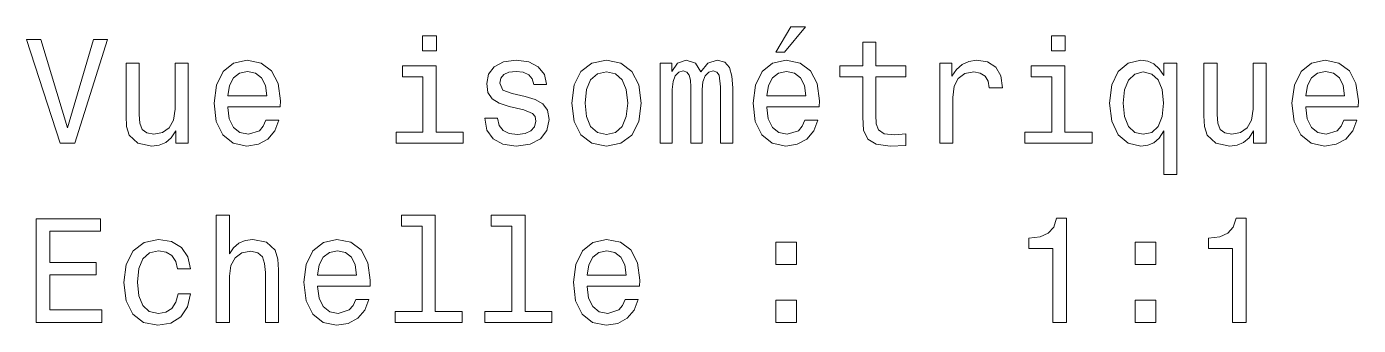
# Model space of a CAD drawing. Extents: x 386 to 1090, y 188 to 736.
# Drawn here: x 1044.57 to 1089.58, y 458.96 to 469.04 of the extents above; entities that cross this region are included whole.
import ezdxf

# ---------------------------------------------------------------- set-up
doc = ezdxf.new("R2010")
doc.units = 0

msp = doc.modelspace()

# ---------------------------------------------------------------- linework, layer by layer
at = {"color": 7, "lineweight": 13}
for points in [[(1069.891, 468.178), (1070.188, 468.178), (1070.889, 469.036), (1070.395, 469.036)], [(1046.828, 468.607), (1045.95, 465.627), (1045.048, 468.607), (1044.568, 468.607), (1045.698, 465.102), (1046.203, 465.102), (1047.307, 468.607)], [(1058.422, 468.723), (1057.953, 468.723), (1057.953, 468.219), (1058.422, 468.219)], [(1079.674, 468.723), (1079.205, 468.723), (1079.205, 468.219), (1079.674, 468.219)], [(1072.826, 467.341), (1072.826, 465.985), (1072.856, 465.546), (1072.997, 465.243), (1073.28, 465.067), (1073.759, 465.006), (1074.283, 465.031), (1074.283, 465.415), (1073.9, 465.384), (1073.552, 465.425), (1073.365, 465.551), (1073.285, 465.763), (1073.27, 466.06), (1073.27, 467.341), (1074.283, 467.341), (1074.283, 467.719), (1073.27, 467.719), (1073.27, 468.511), (1072.826, 468.511), (1072.826, 467.719), (1072.059, 467.719), (1072.059, 467.341)], [(1050.03, 467.81), (1049.587, 467.81), (1049.587, 466.247), (1049.536, 465.884), (1049.39, 465.621), (1049.163, 465.46), (1048.865, 465.41), (1048.628, 465.45), (1048.477, 465.571), (1048.391, 465.778), (1048.371, 466.07), (1048.371, 467.81), (1047.927, 467.81), (1047.927, 466.03), (1047.943, 465.672), (1048.038, 465.374), (1048.331, 465.102), (1048.8, 465.006), (1049.052, 465.042), (1049.269, 465.132), (1049.455, 465.289), (1049.607, 465.516), (1049.607, 465.102), (1050.03, 465.102)], [(1051.367, 466.328), (1053.142, 466.328), (1053.147, 466.534), (1053.066, 467.114), (1052.844, 467.548), (1052.491, 467.81), (1052.022, 467.906), (1051.563, 467.805), (1051.21, 467.523), (1050.984, 467.064), (1050.903, 466.459), (1050.979, 465.838), (1051.205, 465.384), (1051.553, 465.102), (1052.007, 465.006), (1052.401, 465.072), (1052.723, 465.243), (1052.96, 465.516), (1053.097, 465.879), (1052.658, 465.879), (1052.567, 465.677), (1052.436, 465.526), (1052.063, 465.405), (1051.775, 465.46), (1051.558, 465.637), (1051.417, 465.924), (1051.367, 466.312)], [(1058.407, 465.475), (1058.407, 467.719), (1057.267, 467.719), (1057.267, 467.341), (1057.963, 467.341), (1057.963, 465.475), (1057.056, 465.475), (1057.056, 465.102), (1059.325, 465.102), (1059.325, 465.475)], [(1061.413, 466.681), (1060.984, 466.781), (1060.667, 466.897), (1060.561, 467.134), (1060.591, 467.301), (1060.697, 467.422), (1060.868, 467.498), (1061.115, 467.528), (1061.352, 467.498), (1061.539, 467.407), (1061.66, 467.271), (1061.71, 467.089), (1062.144, 467.089), (1062.144, 467.099), (1062.068, 467.427), (1061.862, 467.684), (1061.539, 467.846), (1061.115, 467.906), (1060.687, 467.846), (1060.374, 467.679), (1060.177, 467.432), (1060.117, 467.119), (1060.162, 466.817), (1060.303, 466.605), (1060.535, 466.454), (1060.873, 466.348), (1061.368, 466.227), (1061.67, 466.101), (1061.751, 466), (1061.781, 465.848), (1061.736, 465.662), (1061.615, 465.521), (1061.418, 465.43), (1061.156, 465.4), (1060.878, 465.43), (1060.677, 465.536), (1060.54, 465.707), (1060.485, 465.944), (1060.056, 465.944), (1060.127, 465.541), (1060.334, 465.248), (1060.661, 465.072), (1061.115, 465.006), (1061.589, 465.072), (1061.937, 465.248), (1062.149, 465.531), (1062.225, 465.899), (1062.169, 466.217), (1062.013, 466.433), (1061.756, 466.575)], [(1062.991, 466.454), (1063.072, 465.838), (1063.304, 465.384), (1063.672, 465.102), (1064.167, 465.006), (1064.656, 465.102), (1065.024, 465.379), (1065.256, 465.833), (1065.342, 466.454), (1065.256, 467.069), (1065.024, 467.528), (1064.656, 467.805), (1064.167, 467.906), (1063.672, 467.805), (1063.304, 467.523), (1063.072, 467.069)], [(1065.982, 465.102), (1066.391, 465.102), (1066.391, 466.913), (1066.416, 467.185), (1066.491, 467.382), (1066.607, 467.498), (1066.759, 467.543), (1066.88, 467.503), (1066.96, 467.402), (1067.001, 467.23), (1067.016, 467.003), (1067.016, 465.102), (1067.399, 465.102), (1067.399, 466.913), (1067.424, 467.18), (1067.5, 467.377), (1067.621, 467.498), (1067.772, 467.543), (1067.893, 467.503), (1067.974, 467.402), (1068.025, 467.003), (1068.025, 465.102), (1068.433, 465.102), (1068.433, 466.973), (1068.408, 467.361), (1068.327, 467.659), (1068.166, 467.84), (1067.904, 467.906), (1067.596, 467.805), (1067.359, 467.513), (1067.172, 467.8), (1066.86, 467.906), (1066.572, 467.805), (1066.375, 467.523), (1066.375, 467.81), (1065.982, 467.81)], [(1069.583, 466.328), (1071.358, 466.328), (1071.363, 466.534), (1071.282, 467.114), (1071.061, 467.548), (1070.708, 467.81), (1070.239, 467.906), (1069.78, 467.805), (1069.427, 467.523), (1069.2, 467.064), (1069.119, 466.459), (1069.195, 465.838), (1069.422, 465.384), (1069.77, 465.102), (1070.223, 465.006), (1070.617, 465.072), (1070.94, 465.243), (1071.177, 465.516), (1071.313, 465.879), (1070.874, 465.879), (1070.783, 465.677), (1070.652, 465.526), (1070.279, 465.405), (1069.991, 465.46), (1069.775, 465.637), (1069.633, 465.924), (1069.583, 466.312)], [(1075.433, 465.102), (1075.877, 465.102), (1075.877, 466.65), (1075.922, 467.023), (1076.058, 467.291), (1076.28, 467.452), (1076.578, 467.508), (1076.8, 467.472), (1076.966, 467.371), (1077.067, 467.2), (1077.102, 466.968), (1077.551, 466.968), (1077.491, 467.377), (1077.324, 467.669), (1077.047, 467.846), (1076.669, 467.906), (1076.411, 467.866), (1076.19, 467.765), (1075.993, 467.593), (1075.837, 467.361), (1075.837, 467.81), (1075.433, 467.81)], [(1079.659, 465.475), (1079.659, 467.719), (1078.52, 467.719), (1078.52, 467.341), (1079.215, 467.341), (1079.215, 465.475), (1078.308, 465.475), (1078.308, 465.102), (1080.577, 465.102), (1080.577, 465.475)], [(1083.003, 467.392), (1082.847, 467.619), (1082.67, 467.78), (1082.463, 467.871), (1082.226, 467.906), (1081.798, 467.805), (1081.465, 467.523), (1081.248, 467.069), (1081.172, 466.459), (1081.248, 465.843), (1081.465, 465.389), (1081.798, 465.102), (1082.226, 465.006), (1082.463, 465.036), (1082.665, 465.122), (1082.842, 465.279), (1083.003, 465.516), (1083.003, 464.053), (1083.447, 464.053), (1083.447, 467.81), (1083.003, 467.81)], [(1086.463, 467.81), (1086.019, 467.81), (1086.019, 466.247), (1085.968, 465.884), (1085.822, 465.621), (1085.595, 465.46), (1085.298, 465.41), (1085.061, 465.45), (1084.909, 465.571), (1084.824, 465.778), (1084.803, 466.07), (1084.803, 467.81), (1084.36, 467.81), (1084.36, 466.03), (1084.375, 465.672), (1084.471, 465.374), (1084.763, 465.102), (1085.232, 465.006), (1085.484, 465.042), (1085.701, 465.132), (1085.888, 465.289), (1086.039, 465.516), (1086.039, 465.102), (1086.463, 465.102)], [(1087.799, 466.328), (1089.574, 466.328), (1089.579, 466.534), (1089.499, 467.114), (1089.277, 467.548), (1088.924, 467.81), (1088.455, 467.906), (1087.996, 467.805), (1087.643, 467.523), (1087.416, 467.064), (1087.335, 466.459), (1087.411, 465.838), (1087.638, 465.384), (1087.986, 465.102), (1088.44, 465.006), (1088.833, 465.072), (1089.156, 465.243), (1089.393, 465.516), (1089.529, 465.879), (1089.09, 465.879), (1088.999, 465.677), (1088.868, 465.526), (1088.495, 465.405), (1088.208, 465.46), (1087.991, 465.637), (1087.849, 465.924), (1087.799, 466.312)], [(1051.367, 466.701), (1051.422, 467.049), (1051.558, 467.306), (1051.765, 467.462), (1052.038, 467.518), (1052.305, 467.462), (1052.512, 467.306), (1052.638, 467.049), (1052.683, 466.701)], [(1063.445, 466.459), (1063.491, 466.913), (1063.632, 467.24), (1063.859, 467.442), (1064.167, 467.513), (1064.469, 467.442), (1064.696, 467.245), (1064.837, 466.913), (1064.888, 466.459), (1064.837, 466), (1064.696, 465.667), (1064.469, 465.465), (1064.167, 465.4), (1063.859, 465.465), (1063.632, 465.667), (1063.491, 466)], [(1069.583, 466.701), (1069.638, 467.049), (1069.775, 467.306), (1069.981, 467.462), (1070.254, 467.518), (1070.521, 467.462), (1070.728, 467.306), (1070.854, 467.049), (1070.899, 466.701)], [(1081.626, 466.459), (1081.672, 466.908), (1081.813, 467.235), (1082.025, 467.437), (1082.302, 467.508), (1082.594, 467.437), (1082.816, 467.24), (1082.948, 466.913), (1082.998, 466.459), (1082.948, 466), (1082.816, 465.672), (1082.594, 465.47), (1082.302, 465.405), (1082.025, 465.47), (1081.813, 465.672), (1081.672, 466.005)], [(1087.799, 466.701), (1087.855, 467.049), (1087.991, 467.306), (1088.198, 467.462), (1088.47, 467.518), (1088.737, 467.462), (1088.944, 467.306), (1089.07, 467.049), (1089.115, 466.701)], [(1044.891, 459.055), (1047.11, 459.055), (1047.11, 459.479), (1045.355, 459.479), (1045.355, 460.664), (1046.919, 460.664), (1046.919, 461.083), (1045.355, 461.083), (1045.355, 462.132), (1047.07, 462.132), (1047.07, 462.555), (1044.891, 462.555)], [(1050.979, 459.055), (1051.422, 459.055), (1051.422, 460.619), (1051.468, 460.977), (1051.614, 461.239), (1051.841, 461.4), (1052.143, 461.461), (1052.385, 461.41), (1052.537, 461.274), (1052.613, 461.047), (1052.638, 460.745), (1052.638, 459.055), (1053.082, 459.055), (1053.082, 460.835), (1053.061, 461.194), (1052.971, 461.491), (1052.673, 461.763), (1052.209, 461.859), (1051.957, 461.824), (1051.74, 461.728), (1051.558, 461.577), (1051.422, 461.37), (1051.422, 462.676), (1050.979, 462.676)], [(1057.933, 462.303), (1057.933, 459.428), (1057.02, 459.428), (1057.02, 459.055), (1059.285, 459.055), (1059.285, 459.428), (1058.377, 459.428), (1058.377, 462.676), (1057.237, 462.676), (1057.237, 462.303)], [(1060.969, 462.303), (1060.969, 459.428), (1060.056, 459.428), (1060.056, 459.055), (1062.321, 459.055), (1062.321, 459.428), (1061.413, 459.428), (1061.413, 462.676), (1060.273, 462.676), (1060.273, 462.303)], [(1079.256, 459.055), (1079.715, 459.055), (1079.715, 462.58), (1079.372, 462.58), (1079.281, 462.273), (1079.099, 462.066), (1078.822, 461.945), (1078.439, 461.905), (1078.439, 461.547), (1079.256, 461.547)], [(1085.328, 459.055), (1085.787, 459.055), (1085.787, 462.58), (1085.444, 462.58), (1085.353, 462.273), (1085.172, 462.066), (1084.894, 461.945), (1084.511, 461.905), (1084.511, 461.547), (1085.328, 461.547)], [(1049.667, 460.866), (1050.106, 460.866), (1050.015, 461.269), (1049.798, 461.587), (1049.46, 461.784), (1049.022, 461.859), (1048.538, 461.758), (1048.169, 461.476), (1047.937, 461.017), (1047.857, 460.402), (1047.932, 459.791), (1048.159, 459.338), (1048.517, 459.055), (1049.007, 458.959), (1049.44, 459.035), (1049.778, 459.247), (1050.01, 459.58), (1050.111, 460.023), (1049.687, 460.023), (1049.612, 459.741), (1049.471, 459.529), (1049.269, 459.398), (1049.022, 459.358), (1048.714, 459.423), (1048.492, 459.625), (1048.356, 459.953), (1048.311, 460.417), (1048.356, 460.871), (1048.497, 461.199), (1048.724, 461.4), (1049.022, 461.471), (1049.284, 461.426), (1049.481, 461.31), (1049.612, 461.118)], [(1054.403, 460.281), (1056.178, 460.281), (1056.183, 460.487), (1056.102, 461.067), (1055.88, 461.501), (1055.527, 461.763), (1055.058, 461.859), (1054.599, 461.758), (1054.246, 461.476), (1054.02, 461.017), (1053.939, 460.412), (1054.015, 459.791), (1054.241, 459.338), (1054.589, 459.055), (1055.043, 458.959), (1055.437, 459.025), (1055.76, 459.196), (1055.996, 459.469), (1056.133, 459.832), (1055.694, 459.832), (1055.603, 459.63), (1055.472, 459.479), (1055.099, 459.358), (1054.811, 459.413), (1054.594, 459.59), (1054.453, 459.877), (1054.403, 460.266)], [(1063.511, 460.281), (1065.286, 460.281), (1065.291, 460.487), (1065.21, 461.067), (1064.989, 461.501), (1064.635, 461.763), (1064.167, 461.859), (1063.708, 461.758), (1063.355, 461.476), (1063.128, 461.017), (1063.047, 460.412), (1063.123, 459.791), (1063.349, 459.338), (1063.698, 459.055), (1064.151, 458.959), (1064.545, 459.025), (1064.868, 459.196), (1065.105, 459.469), (1065.241, 459.832), (1064.802, 459.832), (1064.711, 459.63), (1064.58, 459.479), (1064.207, 459.358), (1063.919, 459.413), (1063.703, 459.59), (1063.561, 459.877), (1063.511, 460.266)], [(1054.403, 460.654), (1054.458, 461.002), (1054.594, 461.259), (1054.801, 461.415), (1055.074, 461.471), (1055.341, 461.415), (1055.548, 461.259), (1055.674, 461.002), (1055.719, 460.654)], [(1063.511, 460.654), (1063.566, 461.002), (1063.703, 461.259), (1063.909, 461.415), (1064.182, 461.471), (1064.449, 461.415), (1064.656, 461.259), (1064.782, 461.002), (1064.827, 460.654)], [(1069.891, 461.012), (1070.587, 461.012), (1070.587, 461.763), (1069.891, 461.763)], [(1082.035, 461.012), (1082.731, 461.012), (1082.731, 461.763), (1082.035, 461.763)], [(1069.891, 459.055), (1070.587, 459.055), (1070.587, 459.807), (1069.891, 459.807)], [(1082.035, 459.055), (1082.731, 459.055), (1082.731, 459.807), (1082.035, 459.807)]]:
    msp.add_lwpolyline(points, close=True, dxfattribs=at)

doc.saveas('drawing.dxf')
